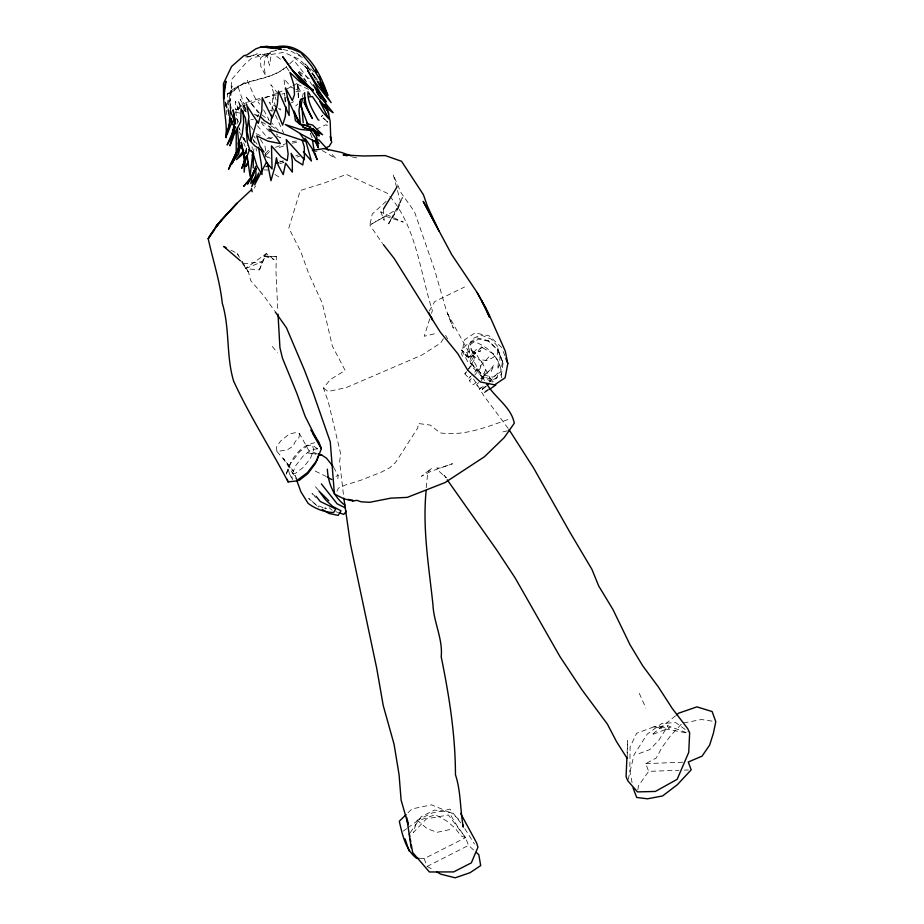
<?xml version="1.0" encoding="UTF-8"?>
<svg xmlns="http://www.w3.org/2000/svg" width="924" height="924" viewBox="0 0 924 924"><rect width="100%" height="100%" fill="white"/><g stroke="black" fill="none" stroke-linecap="round" stroke-linejoin="round"><path stroke-width="0.69" stroke-dasharray="4.62 3.46" d="M265.662 157.103L265.673 153.349M627.188 757.033L627.65 740.586L627.049 754.469M426.23 487.687L427.731 472.499L431.751 468.087L421.436 476.287L430.78 471.436L452.517 463.721L439.974 468.098L436.775 467.902L438.992 471.194L446.096 477.72M333.552 467.244L338.149 475.306L337.895 478.54L335.273 480.388M245.772 154.343L246.304 149.134L243.659 142.862M246.05 151.836L246.465 148.083L244.583 153.245M228.297 115.535L228.609 112.809L225.294 100.993M299.515 433.645L298.937 437.676L295.23 441.51L293.151 446.119L287.133 449.942L276.946 451.501L276.449 447.031L280.7 440.933L289.154 434.084L295.403 432.651L299.515 433.645L308.847 450.623L316.874 453.626M503.095 363.144L501.432 374.359L493.589 379.602L482.547 376.877L472.522 367.198L467.371 354.273L469.057 343.07L476.923 337.838L487.953 340.586L497.99 349.907L503.095 363.144L497.944 350.254L487.953 340.586M637.849 789.72L638.438 785.85L648.683 771.355L678.909 770.293M501.386 377.766C502.899 360.452 489.004 346.154 473.192 341.464L466.239 345.01L461.688 349.977L468.122 362.508L470.801 363.455L476.183 368.457L479.521 375.075L492.4 382.34M481.45 347.516L472.638 355.983L468.78 357.415L461.688 349.977L466.909 356.779L468.78 357.415L473.019 355.694L481.612 361.48L480.434 368.075L474.844 374.936M245.183 153.719L246.465 148.083M257.796 117.001L258.408 114.414M302.344 97.216L303.303 93.209M628.17 779.475L634.107 754.689L647.25 734.106L661.977 723.4L675.733 722.626L688.495 731.889M252.876 153.326L254.273 147.875M460.764 822.903L450 809.112L431.739 813.108L417.128 820.269L413.34 832.536L426.403 818.86L448.359 814.968L465.569 837.664L468.514 845.391L474.693 850.958M429.787 318.745L424.208 336.267L437.641 333.056M431.508 313.352L432.363 310.66C419.577 270.836 416.62 225.294 387.064 193.174L346.315 174.37L324.578 182.906L300.265 190.506L288.808 228.101L300.774 251.582L308.928 274.174L322.349 303.361L332.351 346.05L345.114 370.385L330.365 379.556L323.446 387.953L328.39 402.125L340.702 453.892L339.605 461.63L343.67 496.638M286.336 474C290.113 460.175 299.734 445.218 314.784 442.769M259.413 269.866L266.251 253.603L245.195 268.688L259.413 269.866L264.553 256.121L266.251 253.603L273.897 259.448L276.345 256.618L263.583 256.063L276.345 256.618L275.953 271.102L277.835 311.4M286.405 473.92L290.436 463.594L299.873 451.478L310.683 443.347M491.233 371.483L494.028 364.83L490.529 369.508L480.653 378.875M398.036 208.697L402.356 197.563L388.554 223.839L398.036 208.697L369.843 225.075L382.513 243.509M337.006 491.222L338.392 488.138L345.576 484.915L360.244 480.457L381.185 472.222L389.928 467.636L395.507 462.508L402.922 451.166L417.787 427.858L418.202 423.492L430.249 425.075L440.113 432.871C465.142 436.498 487.918 426.38 510.649 418.63M237.78 123.493L235.747 112.139L237.734 107.819L246.396 102.449L246.546 105.209M490.147 380.85L489.812 377.697L481.612 361.48M383.483 209.009L384.13 220.328L380.827 212.046L382.028 209.656M388.554 223.839L400.739 202.541L393.185 174.578L401.097 192.85L414.46 211.642L434.673 270.039L445.969 309.251L453.372 328.228L447.574 313.629L484.58 380.769M465.246 373.365L464.911 373.943L468.895 378.147L470.801 376.23M254.25 188.184L255.636 185.828M429.129 311.111L434.754 301.559L464.553 287.006M632.062 782.616L629.833 770.674L630.087 746.962L636.648 733.263L653.88 726.853L687.56 733.055L667.948 725.779L658.835 740.228L649.838 749.572L637.918 753.996M443.451 338.669L440.54 343.127L421.702 355.151L346.361 387.549L328.066 391.522L323.446 387.953M410.152 832.767L421.125 816.758L434.511 810.071L450.681 812.381L460.961 821.113M466.597 371.656L464.911 373.943L468.052 369.831M467.452 370.512L474.127 360.037L473.019 355.694M468.838 368.803L471.194 365.719L469.484 367.902M322.522 115.177L321.39 116.643L322.776 115.177M267.51 53.627L266.874 54.377L267.533 58.72L269.554 65.327L271.229 54.47L270.432 53.511L267.51 53.627L270.432 53.511L265.061 57.242L263.894 66.667L265.615 75.595L260.799 66.47L260.58 57.819L266.251 53.754L268.872 54.019L271.021 51.709L276.507 50.439M488.888 356.953L471.748 375.271M265.477 153.65L268.075 150.681L270.547 149.549M483.61 373.966L485.793 369.762L484.615 375.19L481.277 380.353L483.391 377.939L479.648 381.681M268.872 54.019L271.194 51.432L276.195 49.884M269.485 151.478L265.835 155.532L270.362 158.293M681.277 724.231L670.709 735.55L662.115 747.216L656.225 758.003L645.772 763.64L648.683 771.355M476.518 382.155L473.411 384.627L472.072 384.234L469.357 380.7L473.931 375.895M468.895 378.147L470.616 376.345M489.131 382.166L498.382 372.395L496.812 377.939L492.665 382.12M478.62 382.686L476.576 384.684L479.325 389.073L486.521 384.245M408.062 812.727L411.954 808.95L431.473 804.827L442.065 809.158L449.041 812.311L457.207 826.056L465.569 837.664L424.139 858.673L420.362 858.5M481.358 378.274L490.009 370.016M469.357 380.7L470.073 380.03M295.749 105.925L297.874 103.973M386.197 201.293L372.245 214.022L369.843 225.075L385.389 216.216L403.245 222.083L380.827 212.046M289.755 63.791L293.728 60.21L305.913 75.641L313.686 87.434M488.161 390.263L484.58 392.584L482.224 389.351L487.445 384.823M230.353 109.887L229.06 93.128C244.294 77.327 269.831 81.543 286.082 66.771L289.397 71.448M675.513 715.823L651.582 734.903L670.443 727.592L653.88 726.853L667.948 725.779M482.917 388.889L487.849 384.765M228.609 113.167L227.281 94.029C243.439 77.72 269.796 82.028 286.775 66.47M482.224 389.351L486.625 385.747M479.325 389.073L481.15 387.71M403.199 831.115L406.595 828.666M407.727 827.846L416.782 821.309L435.273 814.691L446.569 820.916L455.07 828.089L460.949 835.862L465.569 837.664M484.904 391.499L489.986 388.184M316.031 129.325L325.768 124.821L327.304 125.225L326.253 125.572L328.02 125.087M466.285 352.829L469.126 351.166M236.244 110.095L244.444 105.405L238.288 87.457L230.885 92.897L229.06 93.128M287.064 88.889L291.788 86.325M292.977 85.689L297.701 83.125L296.038 80.792M336.024 476.403L338.149 475.306M424.139 858.673L427.177 866.423L468.514 845.391M235.851 109.644L243.393 105.902L260.464 99.607M275.502 147.286L285.793 143.751M291.164 102.841L293.636 101.744M276.565 93.486L261.815 99.111M277.87 92.908L284.43 90.044M279.556 162.243L283.298 160.764M284.038 162.278L278.875 164.125M296.951 157.138L299.63 156.202M279.337 147.413L285.712 145.287M295.761 155.81L298.302 154.989M259.575 98.522L246.304 102.483L246.454 105.244M227.281 94.029L229.753 93.382L247.355 80.388L254.631 97.228L259.656 104.112M502.945 431.878L508.57 430.549M449.699 829.613L437.029 832.328L427.223 828.666L417.128 820.269M265.107 97.263L276.311 94.976M683.61 722.938L701.478 719.519L715.788 721.702M292.307 141.753L296.408 140.991M292.088 143.174L298.845 141.938M281.97 94.005L284.811 93.543M295.923 91.776L303.927 90.552M313.028 151.802L316.955 151.236M306.214 445.749L312.116 444.941L317.51 448.81L318.295 451.466M317.51 448.81L311.365 449.642L302.968 456.225L295.437 466.1L291.614 475.606L292.654 479.729M288.092 469.138L289.628 474.012L295.53 473.296L303.546 467.232L310.533 458.165L313.79 449.642L312.116 444.941M466.793 356.595L472.326 355.971L466.909 356.779L463.467 351.594M243.243 263.825L262.162 261.758L245.195 268.688L248.337 271.691L250.739 280.607L263.906 295.876L274.37 310.66M250.901 119.473L253.442 119.219M245.518 56.884L250.924 56.549L257.288 53.811L248.129 56.884L250.924 56.549L246.35 57.08M645.772 763.64L682.824 762.208M684.361 770.108L688.449 769.958M263.848 169.9L268.11 170.028M315.569 453.996L307.646 452.852L316.077 454.158M254.262 114.23L258.535 115.743M266.909 138.323L269.265 138.762L273.7 137.688L270.328 137.942L266.539 136.694L257.53 125.837M488.819 341.279L478.459 339.062L470.882 344.098L468.976 354.481L473.469 366.251L482.663 374.89L493.023 377.096L500.6 372.037L502.483 361.654L497.944 350.254M352.31 156.953L357.542 158.108L355.024 157.219M235.747 112.139L241.083 113.409M283.241 49.469L291.972 51.675L302.783 57.692M255.786 115.627L258.131 116.262M279.591 160.938L283.553 162.081M269.843 110.337L272.349 111.157M335.839 511.677L338.496 512.577M264.553 256.121L273.897 259.448M323.053 507.657L315.892 504.723L308.697 498.429L316.897 505.567M256.04 133.68L261.942 136.278M308.651 89.351L296.512 83.865L300.623 91.464L295.934 89.316M294.756 88.773L291.245 87.156L283.957 78.794L285.216 89.79M315.234 471.09L326.137 476.403M276.761 135.955L280.48 137.803L276.461 134.026M231.035 250.219L237.179 253.384L238.669 255.821M427.177 866.423L433.321 869.934M322.176 150.485L335.701 158.374L330.076 152.206M271.113 125.964L278.263 130.319L272.222 123.331M261.446 121.702L270.79 127.443M274.913 174.417L280.584 178.066M296.442 53.014L303.026 57.357M471.252 350.069L476.033 353.338L479.29 359.39L486.498 360.568L492.862 357.692L497.643 354.077L497.193 345.888L491.291 339.166L480.734 334.95L473.793 338.172L469.692 343.636L474.208 358.385L472.788 351.524L471.714 355.139L475.825 349.873L482.651 347.482L480.284 346.5L493.612 353.961L493.058 353.557L498.544 361.723L497.574 369.438L499.665 363.929L500.011 356.017L497.193 345.888M277.235 107.681L269.161 102.125L274.867 111.989M278.39 108.466L280.688 110.06L278.99 106.295M309.263 78.702L298.106 70.709L305.509 80.711M276.75 56.445L282.478 60.58M317.925 506.456L318.815 507.126M261.677 114.738L269.346 120.501M293.844 57.276L305.417 66.644L308.004 69.716M329.163 507.784L332.201 510.279M315.049 496.096L311.966 493.52L315.546 497.47M264.611 154.643L268.607 158.223M313.941 71.864L305.151 63.952L316.793 79.418M307.588 69.335L304.793 66.066L305.417 66.644M501.732 347.563L489.2 335.862L474.948 332.929L464.426 339.917L461.665 354.158L463.698 359.517M306.71 81.936L297.147 71.125L301.917 76.369M446.454 477.835L443.947 475.213L446.442 478.701M304.793 66.066L307.715 69.196M311.619 73.366L316.759 79.66M269.669 131.901L262.451 124.197L260.857 120.813M315.407 486.752L318.191 489.824M268.965 126.138L272.453 130.249M259.494 113.098L245.218 95.946L258.397 112.855M272.291 346.442L277.454 352.795M276.946 451.501L293.474 471.286L283.483 458.547L296.685 479.706M315.731 77.454L317.371 79.522M277.951 93.613L270.871 84.708L276.161 100.023M489.812 377.697L494.525 383.76M255.382 141.903L257.138 144.179M250.439 126.01L254.574 131.566M313.975 76.946L316.343 80.18M314.911 76.426L308.87 68.157L298.937 59.124L286.336 53.453L282.652 52.576L252.275 57.635L244.814 64.183L231.681 79.487L230.215 101.086L231.993 85.967L227.882 103.719L230.769 108.605M253.73 135.967L255.324 138.138M242.816 264.091L248.337 271.691L243.878 264.368M508.188 428.447L483.691 395.53L473.596 378.99M464.784 828.632L474.474 844.016M260.349 139.339L265.119 146.546L265.454 150.624M239.316 132.005L241.534 135.689M242.273 136.914L245.969 143.058M246.234 109.54L240.182 99.353L245.923 111.411M236.544 118.388L238.704 122.049M237.179 253.384L239.87 258.027M296.835 478.655L294.883 475.248L296.269 479.071M304.4 78.644L305.74 81M445.634 335.331L447.678 338.935M263.64 109.875L268.769 119.335M253.546 139.974L254.839 142.492M241.152 106.814L238.138 100.473L240.217 107.011M289.628 474.012L291.88 478.736M240.182 130.296L238.981 127.766L240.136 130.33M243.763 137.895L247.332 145.484M639.269 693.335L645.899 708.073M275.525 115.142L283.599 133.079M242.723 106.653L245.518 112.901M243.566 138.011L245.865 143.128M503.257 351.559L504.77 355.567M225.398 103.938L228.609 112.809L225.156 100.843M238.611 110.118L235.539 101.317L235.62 109.679M246.131 111.954L244.444 105.405L245.461 113.617M275.502 107.149L272.846 94.687L271.725 116.262M231.254 108.281L229.637 100.716L231.035 112.867M225.144 102.183L226.934 115.627M253.696 139.547L254.065 142.331M246.304 149.134L246.939 154.146M256.098 148.406L256.375 151.005M284.557 93.509L284.835 96.177M252.09 146.72L252.24 149.376M298.475 97.713L297.701 83.125L298.406 99.399M475.837 352.61L473.504 353.753L480.803 350.808L475.837 352.61M260.429 54.25L257.357 55.567L265.373 54.123L260.429 54.25M325.179 119.785L323.111 117.937L327.789 122.245L325.179 119.785M244.86 140.24L243.278 137.884L244.791 140.217M312.023 137.329L310.314 133.541L312.023 137.329"/><path stroke-width="1.39" d="M233.241 129.787L233.229 137.341L229.972 145.807L232.351 136.521L232.663 129.949M245.749 157.115L244.167 172.118L244.121 154.539M253.176 167.995L253.361 155.324M426.137 490.529C422.383 528.771 428.921 566.643 432.94 604.573C433.691 622.487 443 638.842 441.21 656.837C449.145 695.68 455.428 734.973 455.451 774.716C461.076 791.833 460.013 809.609 463.294 827.107L462.624 824.416M235.331 122.372L233.079 109.852L235.678 124.047L230.168 110.487L229.406 123.354L226.034 137.56C227.789 118.711 220.131 100.127 225.976 81.289L223.573 98.88L223.446 83.61L231.578 66.482L243.832 55.717L246.974 54.909L255.971 48.764L261.215 46.916L267.013 46.269L281.635 49.457L270.951 46.847L286.359 46.835L300.67 52.483L311.469 65.812L320.004 79.707L323.758 91.303L317.313 81.15L331.15 102.645L315.939 83.414L307.727 70.547L319.889 92.377L326.264 101.883L313.248 84.846L318.664 94.698L333.044 112.67C317.048 102.01 309.806 82.952 293.682 72.211L313.19 90.483L302.645 81.266L292.931 70.871L282.698 56.699L292.896 71.102M626.922 757.241L626.079 776.68L627.835 780.849L637.479 791.903L655.382 791.441L677.165 779.313L688.738 752.344L689.651 732.732L687.733 728.701L672.245 708.442L658.292 686.844L642.769 665.881L630.029 644.79L612.97 609.528L598.706 585.989L591.961 569.427L569.785 532.051L533.356 467.59L509.02 429.625M304.689 92.666C304.412 101.698 307.923 110.799 312.404 118.549L304.262 102.645L304.527 97.413M285.955 106.838L285.354 116.412L282.64 125.087L275.791 108.535M223.573 98.88L223.827 95.75M226.034 137.56L226.819 129.268M236.198 151.524L236.255 131.243M308.015 91.695C307.161 101.883 313.19 111.284 318.133 119.808L319.011 120.155M271.725 116.262L270.663 124.636L264.229 120.594L260.349 116.47M303.8 158.062L302.795 164.992L295.357 160.21L291.141 153.326L292.33 161.273L292.342 172.13L285.585 163.202L283.218 174.601L278.159 165.223L276.449 157.727L275.052 166.285L270.963 180.734L267.313 162.439M235.216 126.634L233.587 135.689L240.69 121.864L241.083 108.824L245.438 118.087L246.939 130.249L248.949 116.944L246.962 105.74L258.304 123.4L261.804 111.042L262.208 97.644L272.153 117.949L277.281 105.036L278.494 90.979L289.154 115.535L288.981 104.25L285.585 87.895L292.342 100.543L294.467 94.698L294.017 85.331L289.928 72.488L299.977 81.89L313.305 90.425L301.386 81.901L292.931 70.871M300.854 106.768L302.391 98.66M347.089 155.786L343.174 154.92L363.109 155.983L385.239 155.59L401.559 161.284L423.423 194.745L427.431 206.191L439.119 231.254L423.204 201.386L451.755 254.666L477.131 292.515L488.184 312.601L505.289 351.155L507.807 363.582L505.082 377.824L494.594 384.846L480.318 381.947L467.74 370.224L457.727 353.569L440.332 332.201L394.236 258.535L383.356 244.583M252.183 176.669L250.82 183.564L255.463 177.073M256.872 120.882L251.005 141.453L248.879 120.409M246.454 155.937L241.753 168.353L245.414 158.651M245.183 161.25L241.256 142.446L245.183 161.25L249.63 149.411L247.286 142.134L246.107 127.604L249.053 139.743L254.805 145.807L264.021 152.056L260.025 146.315L256.699 135.886L267.937 141.118L280.353 143.601L275.93 137.006L268.896 129.164L305.417 141.349L299.78 133.275L285.297 124.544L299.93 129.348L315.269 130.989L305.036 128.066L295.426 120.663L293.855 110.822M319.069 454.111L315.361 463.617L307.738 473.7L299.168 480.399L296.708 480.688M248.117 161.365L246.05 166.505L248.048 162.705M236.81 151.317L228.563 169.311L236.186 152.726M238.126 148.856L239.443 146.396L239.12 142.4M235.712 154.851L230.145 165.015L238.669 153.892L239.824 147.286L239.385 144.721M256.075 168.826L247.517 184.107L255.567 167.891L251.547 176.992L243.67 186.313L253.268 175.502L255.671 166.366L255.983 174.497L251.767 186.66L258.789 172.95L254.678 184.835L266.343 162.381M383.483 209.009L397.147 186.706M239.039 149.48L241.037 146.246M346.385 511.18L343.82 514.368L339.824 513.028M214.587 229.706L208.212 238.715C212.901 260.233 219.97 281.046 222.268 303.176C230.041 328.678 225.941 355.89 233.68 381.242C249.595 415.812 270.42 448.117 288.103 481.901L296.327 480.965L307.426 472.649L317.013 460.221L321.356 448.59L318.884 442.203L310.787 430.007M216.978 226.322L221.76 219.565L237.052 203.211L251.501 189.686M243.624 150.554L236.382 159.679L244.768 152.46M487.445 384.823L488.091 384.153M406.11 814.61L399.295 821.228C402.344 834.453 405.359 849.595 416.574 858.327L419.103 858.442M252.044 155.117L253.777 153.465M676.53 714.945L678.574 713.201L696.904 706.872L712.138 711.549L715.788 721.702L713.351 733.39L709.655 745.044L702.078 756.132L688.276 762L691.175 769.865L677.315 784.73L662.566 795.968L647.47 798.798L636.694 797.447L633.056 787.918M495.841 384.962L489.362 389.489M325.421 148.071L329.21 146.281L331.728 142.204L330.353 136.255L330.815 140.205L330.168 121.344L328.274 112.405M305.359 97.69L300.427 99.469L298.949 110.568L300.346 123.215L294.028 112.543L287.006 97.124M266.008 166.609L268.722 165.743M275.502 163.548L278.205 162.682M312.312 150.427L323.839 148.602L341.187 152.356L351.247 155.902M275.167 311.792L286.428 327.72L304.285 369.716L313.144 392.839L330.261 441.857L334.419 494.074L344.017 498.844L352.795 500.993L356.941 500.346L361.145 501.813L369.704 502.298L390.852 498.14L407.23 497.389L445.022 482.582L484.465 456.733L504.285 437.514L514.275 423.261C511.376 407.091 494.733 397.62 486.821 383.991M308.916 96.951L312.404 96.512L322.799 112.127L328.794 118.861L319.808 101.432L327.57 110.73L324.255 104.735M315.973 139.628L318.838 139.859L328.205 150.15M319.254 454.62L321.702 455.024L326.495 458.2L333.067 466.47M348.025 499.376L352.702 500.196L352.795 500.993M307.265 123.735L312.682 125.11L322.568 134.742L306.941 125.78L298.822 123.597L294.571 112M302.737 124.636L310.279 126.646M302.864 127.385L309.621 129.21L318.942 143.613L300.023 133.553M318.087 453.973L321.702 455.024M324.971 508.108L326.057 508.454M313.64 131.762L319.658 133.876L313.617 131.023M333.183 506.652L341.014 510.81L338.161 515.396L329.025 513.49L322.257 509.355M345.564 507.981L337.191 503.834L321.379 483.899M226.126 247.678L223.666 246.419L240.436 260.834M289.974 48.799L286.359 46.835L276.114 46.881C304.654 40.748 320.42 72.915 327.754 95.311L320.027 81.578M327.258 477.05L331.762 479.591M437.017 872.048L440.713 874.162L455.197 877.8L470.05 872.706L480.688 865.592L478.805 854.677L476.749 852.817M314.749 132.987L319.265 135.886L314.645 132.837M248.729 149.526L252.887 152.552L256.93 165.974L262.035 174.509L261.4 164.611L258.558 147.274M345.206 505.428C333.864 497.378 327.87 482.582 327.373 469.173M326.149 500.415L332.259 506.04M328.805 500.796L318.815 490.852L325.375 499.607M303.372 151.709L311.423 161.03L305.036 138.265L312.012 148.36L317.14 159.621L315.003 153.211M251.236 150.624L252.887 152.552L250.058 176.253L247.112 155.509M316.112 496.303L320.316 501.524L335.805 508.985L333.587 512.543C324.382 512.289 315.488 508.893 308.142 503.407L300.889 491.787L296.731 480.341M447.262 479.856L496.615 549.838L515.142 577.939L560.048 656.745L582.085 689.997L607.426 724.173L616.435 741.487L627.153 758.408M316.62 91.984L320.928 98.741M315.534 70.016L316.851 72.188M243.428 151.016L238.507 142.839L238.415 150.485L231.97 163.952L238.646 147.505L238.554 142.261M321.483 84.269L324.266 88.923L321.864 82.721M241.892 261.504L243.243 263.825M312.878 433.818L321.356 448.59L305.174 416.412L296.777 393.127L282.478 358.235L279.926 347.701L278.02 314.172M477.131 292.515L485.943 308.628L489.408 317.059L481.82 301.039L485.943 308.628M460.614 813.386L476.622 842.907L477.939 847.227L471.344 862.866L453.684 871.909L429.417 871.979L412.647 852.471L411.249 844.513M314.761 140.564L318.295 147.586L316.724 136.775L313.282 128.494M428.852 312.716L432.478 319.97L431.52 317.44M307.692 124.694L306.537 122.384L307.542 124.694M304.262 102.645L309.124 112.716M309.055 93.093L310.164 95.38M323.596 86.151L327.754 95.311M230.804 118.307L232.455 122.153M233.553 124.728L234.65 127.293L227.165 144.976L232.201 136.151L234.153 123.77L233.61 118.041M261.423 150.046L266.724 162.82L272.083 168.977L271.471 145.911L281.185 156.93L287.248 160.603L288.126 153.985L286.255 139.559L304.389 159.667L304.273 146.754L302.148 140.159M315.685 141.256L318.295 147.586M307.831 124.451L300.854 105.983M320.305 82.767L323.758 91.303M319.473 76.519L320.432 79.002M505.786 358.235L507.807 363.582M409.24 851.2L405.012 838.9M230.307 118.307L232.421 124.717M299.815 101.825L302.067 108.674L303.199 122.707M287.225 479.233L288.103 481.901M325.837 104.331L328.701 113.825M251.444 188.554L252.171 191.718M411.215 847.989L406.687 817.382M409.367 833.91L409.84 836.567M410.302 839.211L410.776 841.868M312.451 139.998L314.16 150.647M407.542 820.373L408.154 824.601L401.108 800.115L399.087 774.855L394.074 744.259L383.229 705.555L376.738 668.387L350.45 544.051L343.844 498.071M229.464 119.762L229.81 122.545L227.2 134.373L231.531 123.1L231.347 119.265M284.985 97.505L285.401 101.501M237.341 127.42L238.623 142.816L242.203 134.303L243.705 122.338L242.989 110.926M238.346 142.619L238.796 148.071M210.048 235.412L208.212 238.715L216.297 225.964L221.76 219.565L210.048 235.412M229.013 211.942L216.297 225.964L237.052 203.211L229.013 211.942M277.466 48.337L261.215 46.916L277.466 48.337"/></g></svg>
